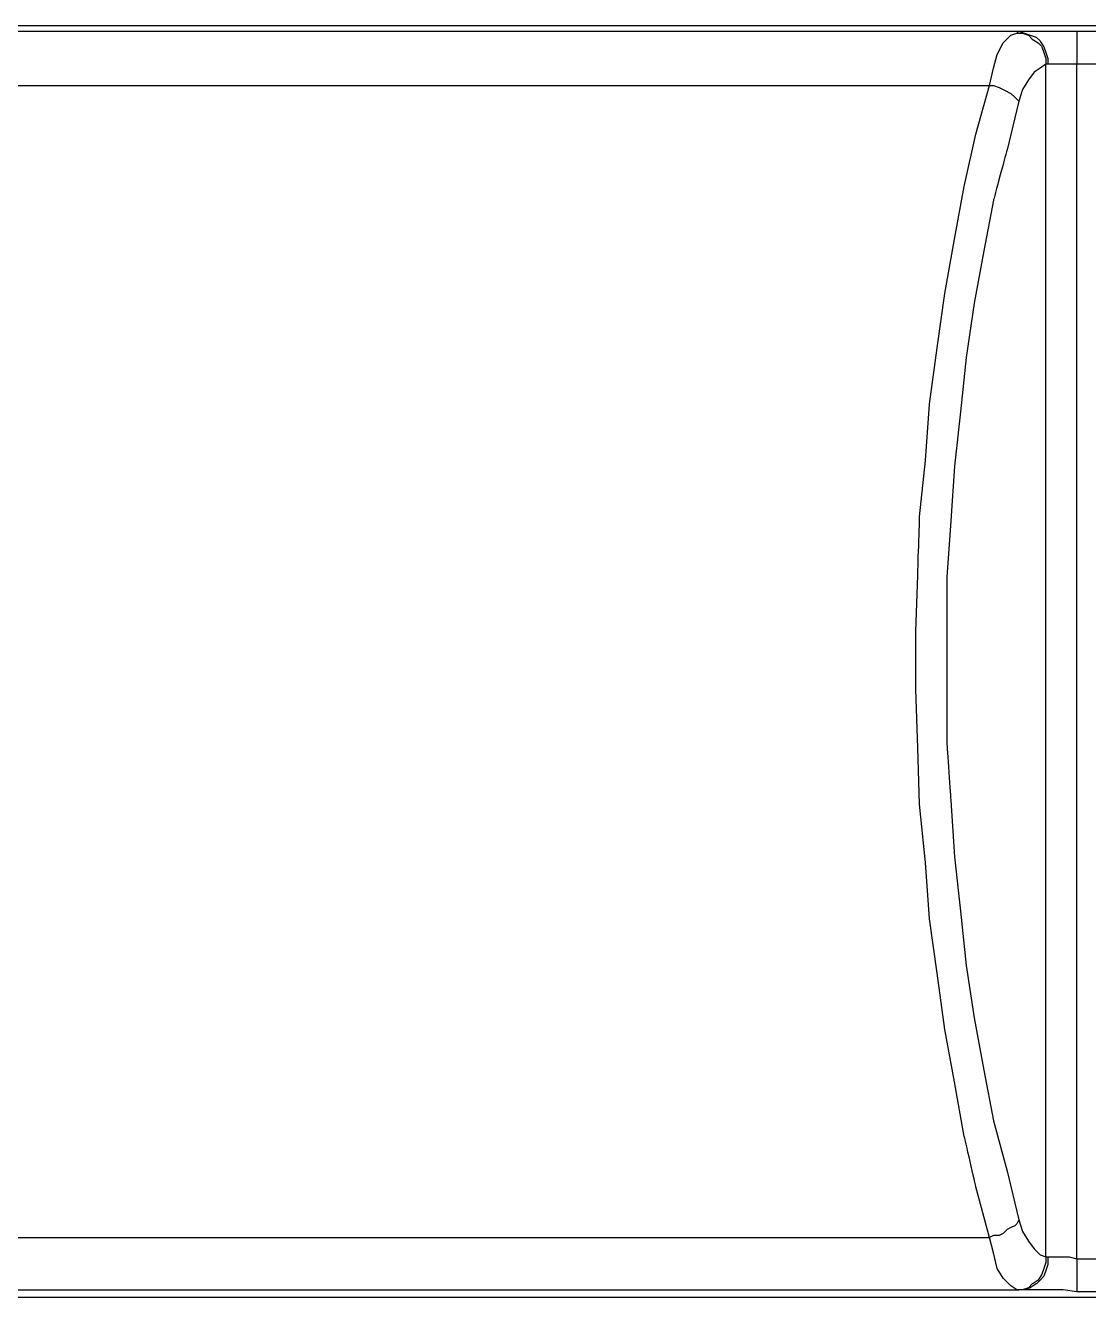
# Model space of a CAD drawing. Header units: centimetres. Extents: x -8.4 to 3.7, y -7.8 to 8.
# Drawn here: x -5.062 to -4.096, y -0.448 to 0.708 of the extents above; entities that cross this region are included whole.
import ezdxf

# ---------------------------------------------------------------- set-up
doc = ezdxf.new("R2010")
doc.units = ezdxf.units.CM
doc.header["$MEASUREMENT"] = 0
doc.layers.add('Layer 1', color=7, linetype='Continuous')

msp = doc.modelspace()

# ---------------------------------------------------------------- linework, layer by layer
at = {"layer": 'Layer 1', "lineweight": 25}
for points in [[(-5.72329, 0.70803), (-5.72329, 0.70803), (-2.46998, 0.70803), (-2.46998, 0.70803)], [(-5.94571, 0.70274), (-5.94571, 0.70274), (-4.1593, 0.70274), (-4.1593, 0.70274)], [(-4.16106, 0.70097), (-4.16106, 0.70097), (-4.1593, 0.70274), (-4.1593, 0.70274)], [(-4.10634, 0.70274), (-4.10634, 0.70274), (-4.08516, 0.70274), (-4.08516, 0.70274)], [(-4.13458, -0.41111), (-4.13458, -0.41111), (-4.13458, 0.67273), (-4.13458, 0.67273)], [(-4.13282, 0.67273), (-4.13282, 0.67273), (-4.13458, 0.67273), (-4.13458, 0.67273)], [(-4.10634, -0.41288), (-4.10634, -0.41288), (-4.10634, 0.67273), (-4.10634, 0.67273)], [(-4.08516, 0.67273), (-4.08516, 0.67273), (-4.10634, 0.67273), (-4.10634, 0.67273)], [(-5.91923, 0.65331), (-5.91923, 0.65331), (-4.18578, 0.65331), (-4.18578, 0.65331)], [(-5.91923, -0.39346), (-5.91923, -0.39346), (-4.18578, -0.39346), (-4.18578, -0.39346)], [(-4.13458, -0.41111), (-4.13458, -0.41111), (-4.13282, -0.41111), (-4.13282, -0.41111)], [(-4.10634, -0.41288), (-4.10634, -0.41288), (-4.08516, -0.41288), (-4.08516, -0.41288)], [(-5.94571, -0.44112), (-5.94571, -0.44112), (-4.1593, -0.44112), (-4.1593, -0.44112)], [(-2.46998, -0.44819), (-2.46998, -0.44819), (-5.72329, -0.44819), (-5.72329, -0.44819)], [(-4.1593, -0.44112), (-4.1593, -0.44112), (-4.16106, -0.44112), (-4.16106, -0.44112)], [(-4.08516, -0.44289), (-4.08516, -0.44289), (-4.10634, -0.44289), (-4.10634, -0.44289)]]:
    msp.add_open_spline(points, degree=3, dxfattribs=at)
for points, knots in [([(-4.18578, 0.65331), (-4.18578, 0.65331), (-4.18225, 0.6692), (-4.18225, 0.6692), (-4.18225, 0.6692), (-4.18225, 0.6692), (-4.17872, 0.68155), (-4.17872, 0.68155), (-4.17872, 0.68155), (-4.17872, 0.68155), (-4.17342, 0.69215), (-4.17342, 0.69215), (-4.17342, 0.69215), (-4.17342, 0.69215), (-4.16636, 0.69921), (-4.16636, 0.69921), (-4.16636, 0.69921), (-4.16636, 0.69921), (-4.16106, 0.70097), (-4.16106, 0.70097)], [0, 0, 0, 0, 0.1666667, 0.1666667, 0.1666667, 0.1666667, 0.3333333, 0.3333333, 0.3333333, 0.3333333, 0.5, 0.5, 0.5, 0.5, 0.6666667, 0.6666667, 0.6666667, 0.6666667, 1, 1, 1, 1]), ([(-4.16106, 0.70097), (-4.16106, 0.70097), (-4.15577, 0.70097), (-4.15577, 0.70097), (-4.15577, 0.70097), (-4.15577, 0.70097), (-4.15047, 0.69921), (-4.15047, 0.69921), (-4.15047, 0.69921), (-4.15047, 0.69921), (-4.14694, 0.69568), (-4.14694, 0.69568), (-4.14694, 0.69568), (-4.14694, 0.69568), (-4.14164, 0.69215), (-4.14164, 0.69215), (-4.14164, 0.69215), (-4.14164, 0.69215), (-4.13812, 0.68862), (-4.13812, 0.68862), (-4.13812, 0.68862), (-4.13812, 0.68862), (-4.13635, 0.68332), (-4.13635, 0.68332), (-4.13635, 0.68332), (-4.13635, 0.68332), (-4.13458, 0.67803), (-4.13458, 0.67803), (-4.13458, 0.67803), (-4.13458, 0.67803), (-4.13458, 0.67273), (-4.13458, 0.67273)], [0, 0, 0, 0, 0.1111111, 0.1111111, 0.1111111, 0.1111111, 0.2222222, 0.2222222, 0.2222222, 0.2222222, 0.3333333, 0.3333333, 0.3333333, 0.3333333, 0.4444444, 0.4444444, 0.4444444, 0.4444445, 0.5555556, 0.5555556, 0.5555556, 0.5555556, 0.6666667, 0.6666667, 0.6666667, 0.6666667, 0.7777778, 0.7777778, 0.7777778, 0.7777778, 1, 1, 1, 1]), ([(-4.1593, 0.70274), (-4.1593, 0.70274), (-4.154, 0.70097), (-4.154, 0.70097), (-4.154, 0.70097), (-4.154, 0.70097), (-4.14871, 0.69921), (-4.14871, 0.69921), (-4.14871, 0.69921), (-4.14871, 0.69921), (-4.14341, 0.69744), (-4.14341, 0.69744), (-4.14341, 0.69744), (-4.14341, 0.69744), (-4.13988, 0.69391), (-4.13988, 0.69391), (-4.13988, 0.69391), (-4.13988, 0.69391), (-4.13635, 0.68862), (-4.13635, 0.68862), (-4.13635, 0.68862), (-4.13635, 0.68862), (-4.13458, 0.68332), (-4.13458, 0.68332), (-4.13458, 0.68332), (-4.13458, 0.68332), (-4.13282, 0.67803), (-4.13282, 0.67803), (-4.13282, 0.67803), (-4.13282, 0.67803), (-4.13282, 0.67273), (-4.13282, 0.67273)], [0, 0, 0, 0, 0.1111111, 0.1111111, 0.1111111, 0.1111111, 0.2222222, 0.2222222, 0.2222222, 0.2222222, 0.3333333, 0.3333333, 0.3333333, 0.3333333, 0.4444444, 0.4444444, 0.4444444, 0.4444445, 0.5555556, 0.5555556, 0.5555556, 0.5555556, 0.6666667, 0.6666667, 0.6666667, 0.6666667, 0.7777778, 0.7777778, 0.7777778, 0.7777778, 1, 1, 1, 1]), ([(-4.1593, 0.70274), (-4.1593, 0.70274), (-4.15047, 0.70274), (-4.15047, 0.70274), (-4.15047, 0.70274), (-4.15047, 0.70274), (-4.14164, 0.70274), (-4.14164, 0.70274), (-4.14164, 0.70274), (-4.14164, 0.70274), (-4.13106, 0.70274), (-4.13106, 0.70274), (-4.13106, 0.70274), (-4.13106, 0.70274), (-4.1187, 0.70274), (-4.1187, 0.70274), (-4.1187, 0.70274), (-4.1187, 0.70274), (-4.10634, 0.70274), (-4.10634, 0.70274)], [0, 0, 0, 0, 0.1666667, 0.1666667, 0.1666667, 0.1666667, 0.3333333, 0.3333333, 0.3333333, 0.3333333, 0.5, 0.5, 0.5, 0.5, 0.6666667, 0.6666667, 0.6666667, 0.6666667, 1, 1, 1, 1]), ([(-4.10634, 0.70274), (-4.10634, 0.70274), (-4.10634, 0.70274), (-4.10634, 0.70274), (-4.10634, 0.70274), (-4.10634, 0.70274), (-4.10634, 0.70097), (-4.10634, 0.70097), (-4.10634, 0.70097), (-4.10634, 0.70097), (-4.10634, 0.69744), (-4.10634, 0.69744), (-4.10634, 0.69744), (-4.10634, 0.69744), (-4.10634, 0.69391), (-4.10634, 0.69391), (-4.10634, 0.69391), (-4.10634, 0.69391), (-4.10634, 0.68862), (-4.10634, 0.68862), (-4.10634, 0.68862), (-4.10634, 0.68862), (-4.10634, 0.68332), (-4.10634, 0.68332), (-4.10634, 0.68332), (-4.10634, 0.68332), (-4.10634, 0.67803), (-4.10634, 0.67803), (-4.10634, 0.67803), (-4.10634, 0.67803), (-4.10634, 0.67273), (-4.10634, 0.67273)], [0, 0, 0, 0, 0.1111111, 0.1111111, 0.1111111, 0.1111111, 0.2222222, 0.2222222, 0.2222222, 0.2222222, 0.3333333, 0.3333333, 0.3333333, 0.3333333, 0.4444444, 0.4444444, 0.4444444, 0.4444445, 0.5555556, 0.5555556, 0.5555556, 0.5555556, 0.6666667, 0.6666667, 0.6666667, 0.6666667, 0.7777778, 0.7777778, 0.7777778, 0.7777778, 1, 1, 1, 1]), ([(-4.13458, 0.67273), (-4.13458, 0.67273), (-4.13988, 0.6692), (-4.13988, 0.6692), (-4.13988, 0.6692), (-4.13988, 0.6692), (-4.14518, 0.66567), (-4.14518, 0.66567), (-4.14518, 0.66567), (-4.14518, 0.66567), (-4.15047, 0.65861), (-4.15047, 0.65861), (-4.15047, 0.65861), (-4.15047, 0.65861), (-4.15577, 0.64978), (-4.15577, 0.64978), (-4.15577, 0.64978), (-4.15577, 0.64978), (-4.1593, 0.63919), (-4.1593, 0.63919)], [0, 0, 0, 0, 0.1666667, 0.1666667, 0.1666667, 0.1666667, 0.3333333, 0.3333333, 0.3333333, 0.3333333, 0.5, 0.5, 0.5, 0.5, 0.6666667, 0.6666667, 0.6666667, 0.6666667, 1, 1, 1, 1]), ([(-4.10634, 0.67273), (-4.10634, 0.67273), (-4.1134, 0.67273), (-4.1134, 0.67273), (-4.1134, 0.67273), (-4.1134, 0.67273), (-4.1187, 0.67273), (-4.1187, 0.67273), (-4.1187, 0.67273), (-4.1187, 0.67273), (-4.124, 0.67273), (-4.124, 0.67273), (-4.124, 0.67273), (-4.124, 0.67273), (-4.12929, 0.67273), (-4.12929, 0.67273), (-4.12929, 0.67273), (-4.12929, 0.67273), (-4.13282, 0.67273), (-4.13282, 0.67273)], [0, 0, 0, 0, 0.1666667, 0.1666667, 0.1666667, 0.1666667, 0.3333333, 0.3333333, 0.3333333, 0.3333333, 0.5, 0.5, 0.5, 0.5, 0.6666667, 0.6666667, 0.6666667, 0.6666667, 1, 1, 1, 1]), ([(-4.18578, -0.39346), (-4.18578, -0.39346), (-4.19813, -0.34757), (-4.19813, -0.34757), (-4.19813, -0.34757), (-4.19813, -0.34757), (-4.20873, -0.30167), (-4.20873, -0.30167), (-4.20873, -0.30167), (-4.20873, -0.30167), (-4.21755, -0.25224), (-4.21755, -0.25224), (-4.21755, -0.25224), (-4.21755, -0.25224), (-4.22638, -0.20458), (-4.22638, -0.20458), (-4.22638, -0.20458), (-4.22638, -0.20458), (-4.23344, -0.15339), (-4.23344, -0.15339), (-4.23344, -0.15339), (-4.23344, -0.15339), (-4.2405, -0.10397), (-4.2405, -0.10397), (-4.2405, -0.10397), (-4.2405, -0.10397), (-4.24403, -0.05277), (-4.24403, -0.05277), (-4.24403, -0.05277), (-4.24403, -0.05277), (-4.24933, 0.00018), (-4.24933, 0.00018), (-4.24933, 0.00018), (-4.24933, 0.00018), (-4.25109, 0.05138), (-4.25109, 0.05138), (-4.25109, 0.05138), (-4.25109, 0.05138), (-4.25285, 0.10433), (-4.25285, 0.10433), (-4.25285, 0.10433), (-4.25285, 0.10433), (-4.25285, 0.15728), (-4.25285, 0.15728), (-4.25285, 0.15728), (-4.25285, 0.15728), (-4.25109, 0.20848), (-4.25109, 0.20848), (-4.25109, 0.20848), (-4.25109, 0.20848), (-4.24933, 0.26143), (-4.24933, 0.26143), (-4.24933, 0.26143), (-4.24933, 0.26143), (-4.24403, 0.31263), (-4.24403, 0.31263), (-4.24403, 0.31263), (-4.24403, 0.31263), (-4.2405, 0.36382), (-4.2405, 0.36382), (-4.2405, 0.36382), (-4.2405, 0.36382), (-4.23344, 0.41501), (-4.23344, 0.41501), (-4.23344, 0.41501), (-4.23344, 0.41501), (-4.22638, 0.46444), (-4.22638, 0.46444), (-4.22638, 0.46444), (-4.22638, 0.46444), (-4.21755, 0.51386), (-4.21755, 0.51386), (-4.21755, 0.51386), (-4.21755, 0.51386), (-4.20873, 0.56152), (-4.20873, 0.56152), (-4.20873, 0.56152), (-4.20873, 0.56152), (-4.19813, 0.60918), (-4.19813, 0.60918), (-4.19813, 0.60918), (-4.19813, 0.60918), (-4.18578, 0.65331), (-4.18578, 0.65331)], [0, 0, 0, 0, 0.0454545, 0.0454545, 0.0454545, 0.0454546, 0.0909091, 0.0909091, 0.0909091, 0.0909091, 0.1363636, 0.1363636, 0.1363636, 0.1363636, 0.1818182, 0.1818182, 0.1818182, 0.1818182, 0.2272727, 0.2272727, 0.2272727, 0.2272727, 0.2727273, 0.2727273, 0.2727273, 0.2727273, 0.3181818, 0.3181818, 0.3181818, 0.3181818, 0.3636364, 0.3636364, 0.3636364, 0.3636364, 0.4090909, 0.4090909, 0.4090909, 0.4090909, 0.4545455, 0.4545455, 0.4545455, 0.4545455, 0.5, 0.5, 0.5, 0.5, 0.5454545, 0.5454545, 0.5454545, 0.5454546, 0.5909091, 0.5909091, 0.5909091, 0.5909091, 0.6363636, 0.6363636, 0.6363636, 0.6363636, 0.6818182, 0.6818182, 0.6818182, 0.6818182, 0.7272727, 0.7272727, 0.7272727, 0.7272727, 0.7727273, 0.7727273, 0.7727273, 0.7727273, 0.8181818, 0.8181818, 0.8181818, 0.8181818, 0.8636364, 0.8636364, 0.8636364, 0.8636364, 0.9090909, 0.9090909, 0.9090909, 0.9090909, 1, 1, 1, 1]), ([(-4.18578, 0.65331), (-4.18578, 0.65331), (-4.18225, 0.65331), (-4.18225, 0.65331), (-4.18225, 0.65331), (-4.18225, 0.65331), (-4.17695, 0.65155), (-4.17695, 0.65155), (-4.17695, 0.65155), (-4.17695, 0.65155), (-4.17342, 0.64978), (-4.17342, 0.64978), (-4.17342, 0.64978), (-4.17342, 0.64978), (-4.16989, 0.64801), (-4.16989, 0.64801), (-4.16989, 0.64801), (-4.16989, 0.64801), (-4.16636, 0.64625), (-4.16636, 0.64625), (-4.16636, 0.64625), (-4.16636, 0.64625), (-4.16283, 0.64272), (-4.16283, 0.64272), (-4.16283, 0.64272), (-4.16283, 0.64272), (-4.16106, 0.64095), (-4.16106, 0.64095), (-4.16106, 0.64095), (-4.16106, 0.64095), (-4.1593, 0.63919), (-4.1593, 0.63919)], [0, 0, 0, 0, 0.1111111, 0.1111111, 0.1111111, 0.1111111, 0.2222222, 0.2222222, 0.2222222, 0.2222222, 0.3333333, 0.3333333, 0.3333333, 0.3333333, 0.4444444, 0.4444444, 0.4444444, 0.4444445, 0.5555556, 0.5555556, 0.5555556, 0.5555556, 0.6666667, 0.6666667, 0.6666667, 0.6666667, 0.7777778, 0.7777778, 0.7777778, 0.7777778, 1, 1, 1, 1]), ([(-4.1593, 0.63919), (-4.1593, 0.63919), (-4.16989, 0.59506), (-4.16989, 0.59506), (-4.16989, 0.59506), (-4.16989, 0.59506), (-4.18225, 0.54917), (-4.18225, 0.54917), (-4.18225, 0.54917), (-4.18225, 0.54917), (-4.19107, 0.50327), (-4.19107, 0.50327), (-4.19107, 0.50327), (-4.19107, 0.50327), (-4.1999, 0.45561), (-4.1999, 0.45561), (-4.1999, 0.45561), (-4.1999, 0.45561), (-4.20696, 0.40618), (-4.20696, 0.40618), (-4.20696, 0.40618), (-4.20696, 0.40618), (-4.21226, 0.35676), (-4.21226, 0.35676), (-4.21226, 0.35676), (-4.21226, 0.35676), (-4.21755, 0.30733), (-4.21755, 0.30733), (-4.21755, 0.30733), (-4.21755, 0.30733), (-4.22108, 0.25791), (-4.22108, 0.25791), (-4.22108, 0.25791), (-4.22108, 0.25791), (-4.22461, 0.20671), (-4.22461, 0.20671), (-4.22461, 0.20671), (-4.22461, 0.20671), (-4.22461, 0.15552), (-4.22461, 0.15552), (-4.22461, 0.15552), (-4.22461, 0.15552), (-4.22461, 0.10433), (-4.22461, 0.10433), (-4.22461, 0.10433), (-4.22461, 0.10433), (-4.22461, 0.0549), (-4.22461, 0.0549), (-4.22461, 0.0549), (-4.22461, 0.0549), (-4.22108, 0.00371), (-4.22108, 0.00371), (-4.22108, 0.00371), (-4.22108, 0.00371), (-4.21755, -0.04748), (-4.21755, -0.04748), (-4.21755, -0.04748), (-4.21755, -0.04748), (-4.21226, -0.09691), (-4.21226, -0.09691), (-4.21226, -0.09691), (-4.21226, -0.09691), (-4.20696, -0.14633), (-4.20696, -0.14633), (-4.20696, -0.14633), (-4.20696, -0.14633), (-4.1999, -0.19399), (-4.1999, -0.19399), (-4.1999, -0.19399), (-4.1999, -0.19399), (-4.19107, -0.24166), (-4.19107, -0.24166), (-4.19107, -0.24166), (-4.19107, -0.24166), (-4.18225, -0.28755), (-4.18225, -0.28755), (-4.18225, -0.28755), (-4.18225, -0.28755), (-4.16989, -0.33344), (-4.16989, -0.33344), (-4.16989, -0.33344), (-4.16989, -0.33344), (-4.1593, -0.37757), (-4.1593, -0.37757)], [0, 0, 0, 0, 0.0454545, 0.0454545, 0.0454545, 0.0454546, 0.0909091, 0.0909091, 0.0909091, 0.0909091, 0.1363636, 0.1363636, 0.1363636, 0.1363636, 0.1818182, 0.1818182, 0.1818182, 0.1818182, 0.2272727, 0.2272727, 0.2272727, 0.2272727, 0.2727273, 0.2727273, 0.2727273, 0.2727273, 0.3181818, 0.3181818, 0.3181818, 0.3181818, 0.3636364, 0.3636364, 0.3636364, 0.3636364, 0.4090909, 0.4090909, 0.4090909, 0.4090909, 0.4545455, 0.4545455, 0.4545455, 0.4545455, 0.5, 0.5, 0.5, 0.5, 0.5454545, 0.5454545, 0.5454545, 0.5454546, 0.5909091, 0.5909091, 0.5909091, 0.5909091, 0.6363636, 0.6363636, 0.6363636, 0.6363636, 0.6818182, 0.6818182, 0.6818182, 0.6818182, 0.7272727, 0.7272727, 0.7272727, 0.7272727, 0.7727273, 0.7727273, 0.7727273, 0.7727273, 0.8181818, 0.8181818, 0.8181818, 0.8181818, 0.8636364, 0.8636364, 0.8636364, 0.8636364, 0.9090909, 0.9090909, 0.9090909, 0.9090909, 1, 1, 1, 1]), ([(-4.1593, -0.37757), (-4.1593, -0.37757), (-4.16106, -0.38111), (-4.16106, -0.38111), (-4.16106, -0.38111), (-4.16106, -0.38111), (-4.16283, -0.38287), (-4.16283, -0.38287), (-4.16283, -0.38287), (-4.16283, -0.38287), (-4.16636, -0.38464), (-4.16636, -0.38464), (-4.16636, -0.38464), (-4.16636, -0.38464), (-4.16989, -0.3864), (-4.16989, -0.3864), (-4.16989, -0.3864), (-4.16989, -0.3864), (-4.17342, -0.38993), (-4.17342, -0.38993), (-4.17342, -0.38993), (-4.17342, -0.38993), (-4.17695, -0.3917), (-4.17695, -0.3917), (-4.17695, -0.3917), (-4.17695, -0.3917), (-4.18225, -0.3917), (-4.18225, -0.3917), (-4.18225, -0.3917), (-4.18225, -0.3917), (-4.18578, -0.39346), (-4.18578, -0.39346)], [0, 0, 0, 0, 0.1111111, 0.1111111, 0.1111111, 0.1111111, 0.2222222, 0.2222222, 0.2222222, 0.2222222, 0.3333333, 0.3333333, 0.3333333, 0.3333333, 0.4444444, 0.4444444, 0.4444444, 0.4444445, 0.5555556, 0.5555556, 0.5555556, 0.5555556, 0.6666667, 0.6666667, 0.6666667, 0.6666667, 0.7777778, 0.7777778, 0.7777778, 0.7777778, 1, 1, 1, 1]), ([(-4.1593, -0.37757), (-4.1593, -0.37757), (-4.15577, -0.38817), (-4.15577, -0.38817), (-4.15577, -0.38817), (-4.15577, -0.38817), (-4.15047, -0.39699), (-4.15047, -0.39699), (-4.15047, -0.39699), (-4.15047, -0.39699), (-4.14518, -0.40405), (-4.14518, -0.40405), (-4.14518, -0.40405), (-4.14518, -0.40405), (-4.13988, -0.40935), (-4.13988, -0.40935), (-4.13988, -0.40935), (-4.13988, -0.40935), (-4.13458, -0.41111), (-4.13458, -0.41111)], [0, 0, 0, 0, 0.1666667, 0.1666667, 0.1666667, 0.1666667, 0.3333333, 0.3333333, 0.3333333, 0.3333333, 0.5, 0.5, 0.5, 0.5, 0.6666667, 0.6666667, 0.6666667, 0.6666667, 1, 1, 1, 1]), ([(-4.16106, -0.44112), (-4.16106, -0.44112), (-4.16636, -0.43759), (-4.16636, -0.43759), (-4.16636, -0.43759), (-4.16636, -0.43759), (-4.17342, -0.43053), (-4.17342, -0.43053), (-4.17342, -0.43053), (-4.17342, -0.43053), (-4.17872, -0.42171), (-4.17872, -0.42171), (-4.17872, -0.42171), (-4.17872, -0.42171), (-4.18225, -0.40759), (-4.18225, -0.40759), (-4.18225, -0.40759), (-4.18225, -0.40759), (-4.18578, -0.39346), (-4.18578, -0.39346)], [0, 0, 0, 0, 0.1666667, 0.1666667, 0.1666667, 0.1666667, 0.3333333, 0.3333333, 0.3333333, 0.3333333, 0.5, 0.5, 0.5, 0.5, 0.6666667, 0.6666667, 0.6666667, 0.6666667, 1, 1, 1, 1]), ([(-4.13458, -0.41111), (-4.13458, -0.41111), (-4.13458, -0.41641), (-4.13458, -0.41641), (-4.13458, -0.41641), (-4.13458, -0.41641), (-4.13635, -0.42171), (-4.13635, -0.42171), (-4.13635, -0.42171), (-4.13635, -0.42171), (-4.13812, -0.427), (-4.13812, -0.427), (-4.13812, -0.427), (-4.13812, -0.427), (-4.14164, -0.4323), (-4.14164, -0.4323), (-4.14164, -0.4323), (-4.14164, -0.4323), (-4.14694, -0.43583), (-4.14694, -0.43583), (-4.14694, -0.43583), (-4.14694, -0.43583), (-4.15047, -0.43936), (-4.15047, -0.43936), (-4.15047, -0.43936), (-4.15047, -0.43936), (-4.15577, -0.44112), (-4.15577, -0.44112), (-4.15577, -0.44112), (-4.15577, -0.44112), (-4.16106, -0.44112), (-4.16106, -0.44112)], [0, 0, 0, 0, 0.1111111, 0.1111111, 0.1111111, 0.1111111, 0.2222222, 0.2222222, 0.2222222, 0.2222222, 0.3333333, 0.3333333, 0.3333333, 0.3333333, 0.4444444, 0.4444444, 0.4444444, 0.4444445, 0.5555556, 0.5555556, 0.5555556, 0.5555556, 0.6666667, 0.6666667, 0.6666667, 0.6666667, 0.7777778, 0.7777778, 0.7777778, 0.7777778, 1, 1, 1, 1]), ([(-4.13282, -0.41111), (-4.13282, -0.41111), (-4.13282, -0.41817), (-4.13282, -0.41817), (-4.13282, -0.41817), (-4.13282, -0.41817), (-4.13458, -0.42347), (-4.13458, -0.42347), (-4.13458, -0.42347), (-4.13458, -0.42347), (-4.13635, -0.42877), (-4.13635, -0.42877), (-4.13635, -0.42877), (-4.13635, -0.42877), (-4.13988, -0.4323), (-4.13988, -0.4323), (-4.13988, -0.4323), (-4.13988, -0.4323), (-4.14341, -0.43583), (-4.14341, -0.43583), (-4.14341, -0.43583), (-4.14341, -0.43583), (-4.14871, -0.43936), (-4.14871, -0.43936), (-4.14871, -0.43936), (-4.14871, -0.43936), (-4.154, -0.44112), (-4.154, -0.44112), (-4.154, -0.44112), (-4.154, -0.44112), (-4.1593, -0.44112), (-4.1593, -0.44112)], [0, 0, 0, 0, 0.1111111, 0.1111111, 0.1111111, 0.1111111, 0.2222222, 0.2222222, 0.2222222, 0.2222222, 0.3333333, 0.3333333, 0.3333333, 0.3333333, 0.4444444, 0.4444444, 0.4444444, 0.4444445, 0.5555556, 0.5555556, 0.5555556, 0.5555556, 0.6666667, 0.6666667, 0.6666667, 0.6666667, 0.7777778, 0.7777778, 0.7777778, 0.7777778, 1, 1, 1, 1]), ([(-4.13282, -0.41111), (-4.13282, -0.41111), (-4.12929, -0.41111), (-4.12929, -0.41111), (-4.12929, -0.41111), (-4.12929, -0.41111), (-4.124, -0.41111), (-4.124, -0.41111), (-4.124, -0.41111), (-4.124, -0.41111), (-4.1187, -0.41111), (-4.1187, -0.41111), (-4.1187, -0.41111), (-4.1187, -0.41111), (-4.1134, -0.41111), (-4.1134, -0.41111), (-4.1134, -0.41111), (-4.1134, -0.41111), (-4.10634, -0.41288), (-4.10634, -0.41288)], [0, 0, 0, 0, 0.1666667, 0.1666667, 0.1666667, 0.1666667, 0.3333333, 0.3333333, 0.3333333, 0.3333333, 0.5, 0.5, 0.5, 0.5, 0.6666667, 0.6666667, 0.6666667, 0.6666667, 1, 1, 1, 1]), ([(-4.10634, -0.41288), (-4.10634, -0.41288), (-4.10634, -0.41817), (-4.10634, -0.41817), (-4.10634, -0.41817), (-4.10634, -0.41817), (-4.10634, -0.42347), (-4.10634, -0.42347), (-4.10634, -0.42347), (-4.10634, -0.42347), (-4.10634, -0.42877), (-4.10634, -0.42877), (-4.10634, -0.42877), (-4.10634, -0.42877), (-4.10634, -0.4323), (-4.10634, -0.4323), (-4.10634, -0.4323), (-4.10634, -0.4323), (-4.10634, -0.43759), (-4.10634, -0.43759), (-4.10634, -0.43759), (-4.10634, -0.43759), (-4.10634, -0.43936), (-4.10634, -0.43936), (-4.10634, -0.43936), (-4.10634, -0.43936), (-4.10634, -0.44112), (-4.10634, -0.44112), (-4.10634, -0.44112), (-4.10634, -0.44112), (-4.10634, -0.44289), (-4.10634, -0.44289)], [0, 0, 0, 0, 0.1111111, 0.1111111, 0.1111111, 0.1111111, 0.2222222, 0.2222222, 0.2222222, 0.2222222, 0.3333333, 0.3333333, 0.3333333, 0.3333333, 0.4444444, 0.4444444, 0.4444444, 0.4444445, 0.5555556, 0.5555556, 0.5555556, 0.5555556, 0.6666667, 0.6666667, 0.6666667, 0.6666667, 0.7777778, 0.7777778, 0.7777778, 0.7777778, 1, 1, 1, 1]), ([(-4.10634, -0.44289), (-4.10634, -0.44289), (-4.1187, -0.44112), (-4.1187, -0.44112), (-4.1187, -0.44112), (-4.1187, -0.44112), (-4.13106, -0.44112), (-4.13106, -0.44112), (-4.13106, -0.44112), (-4.13106, -0.44112), (-4.14164, -0.44112), (-4.14164, -0.44112), (-4.14164, -0.44112), (-4.14164, -0.44112), (-4.15047, -0.44112), (-4.15047, -0.44112), (-4.15047, -0.44112), (-4.15047, -0.44112), (-4.1593, -0.44112), (-4.1593, -0.44112)], [0, 0, 0, 0, 0.1666667, 0.1666667, 0.1666667, 0.1666667, 0.3333333, 0.3333333, 0.3333333, 0.3333333, 0.5, 0.5, 0.5, 0.5, 0.6666667, 0.6666667, 0.6666667, 0.6666667, 1, 1, 1, 1])]:
    msp.add_open_spline(points, degree=3, knots=knots, dxfattribs=at)

doc.saveas('drawing.dxf')
